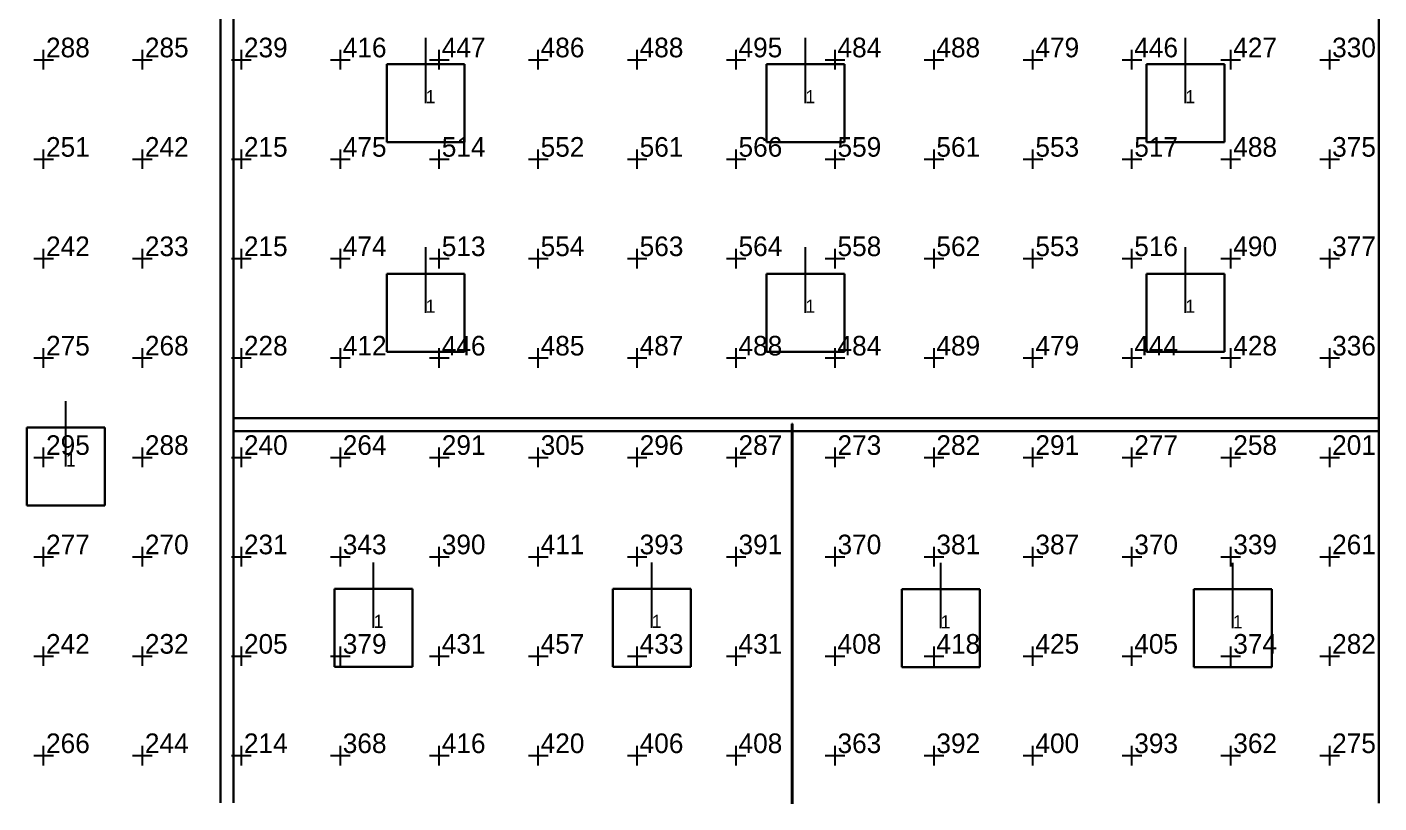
# Model space of a CAD drawing. Extents: x 0 to 48.1, y 0 to 23.7.
# Drawn here: x 24.46 to 34.8, y 6.86 to 12.79 of the extents above; entities that cross this region are included whole.
import ezdxf

# ---------------------------------------------------------------- set-up
doc = ezdxf.new("R2010")
doc.units = 0
doc.header["$MEASUREMENT"] = 0
for name, color, linetype in [('DLXFURN', 5, 'Continuous'), ('DLXLUM', 1, 'Continuous'), ('DLXLUMEX', 1, 'Continuous'), ('DLXSCENE', 7, 'Continuous'), ('DLXVAL', 3, 'Continuous')]:
    doc.layers.add(name, color=color, linetype=linetype)

# ---------------------------------------------------------------- blocks, each defined once
blk = doc.blocks.new('*U197')
at = {"color": 1}
blk.add_line((0, 0), (0, 0.5), dxfattribs=at)
for p, q in [((0.298, 0.298), (-0.298, 0.298)), ((-0.298, 0.298), (-0.298, -0.298)), ((-0.298, 0.298), (-0.298, -0.298)), ((-0.298, -0.298), (-0.298, 0.298)), ((-0.298, 0.298), (-0.298, 0.298)), ((0.298, 0.298), (-0.298, 0.298)), ((-0.298, 0.298), (-0.298, 0.298)), ((-0.298, 0.298), (0.298, 0.298)), ((-0.298, -0.298), (-0.298, 0.298)), ((-0.298, 0.298), (0.298, 0.298)), ((0.298, -0.298), (0.298, 0.298)), ((0.298, 0.298), (0.298, 0.298)), ((0.298, -0.298), (0.298, 0.298)), ((0.298, 0.298), (0.298, 0.298)), ((0.298, 0.298), (0.298, -0.298)), ((0.298, 0.298), (0.298, -0.298)), ((-0.298, -0.298), (0.298, -0.298)), ((-0.298, -0.298), (0.298, -0.298)), ((0.298, -0.298), (-0.298, -0.298)), ((-0.298, -0.298), (-0.298, -0.298)), ((-0.298, -0.298), (-0.298, -0.298)), ((0.298, -0.298), (-0.298, -0.298)), ((0.298, -0.298), (0.298, -0.298)), ((0.298, -0.298), (0.298, -0.298))]:
    blk.add_line(p, q)
at = {"layer": 'DLXLUMEX', "color": 7}
blk.add_text('1', height=0.1, dxfattribs=at).set_placement((0, 0))
blk = doc.blocks.new('*U198')
at = {"color": 1}
blk.add_line((0, 0), (0, 0.5), dxfattribs=at)
for p, q in [((0.298, 0.298), (-0.298, 0.298)), ((-0.298, 0.298), (-0.298, -0.298)), ((-0.298, 0.298), (-0.298, -0.298)), ((-0.298, -0.298), (-0.298, 0.298)), ((-0.298, 0.298), (-0.298, 0.298)), ((0.298, 0.298), (-0.298, 0.298)), ((-0.298, 0.298), (-0.298, 0.298)), ((-0.298, 0.298), (0.298, 0.298)), ((-0.298, -0.298), (-0.298, 0.298)), ((-0.298, 0.298), (0.298, 0.298)), ((0.298, -0.298), (0.298, 0.298)), ((0.298, 0.298), (0.298, 0.298)), ((0.298, -0.298), (0.298, 0.298)), ((0.298, 0.298), (0.298, 0.298)), ((0.298, 0.298), (0.298, -0.298)), ((0.298, 0.298), (0.298, -0.298)), ((-0.298, -0.298), (0.298, -0.298)), ((-0.298, -0.298), (0.298, -0.298)), ((0.298, -0.298), (-0.298, -0.298)), ((-0.298, -0.298), (-0.298, -0.298)), ((-0.298, -0.298), (-0.298, -0.298)), ((0.298, -0.298), (-0.298, -0.298)), ((0.298, -0.298), (0.298, -0.298)), ((0.298, -0.298), (0.298, -0.298))]:
    blk.add_line(p, q)
at = {"layer": 'DLXLUMEX', "color": 7}
blk.add_text('1', height=0.1, dxfattribs=at).set_placement((0, 0))
blk = doc.blocks.new('*U199')
at = {"color": 1}
blk.add_line((0, 0), (0, 0.5), dxfattribs=at)
for p, q in [((0.298, 0.298), (-0.298, 0.298)), ((-0.298, 0.298), (-0.298, -0.298)), ((-0.298, 0.298), (-0.298, -0.298)), ((-0.298, -0.298), (-0.298, 0.298)), ((-0.298, 0.298), (-0.298, 0.298)), ((0.298, 0.298), (-0.298, 0.298)), ((-0.298, 0.298), (-0.298, 0.298)), ((-0.298, 0.298), (0.298, 0.298)), ((-0.298, -0.298), (-0.298, 0.298)), ((-0.298, 0.298), (0.298, 0.298)), ((0.298, -0.298), (0.298, 0.298)), ((0.298, 0.298), (0.298, 0.298)), ((0.298, -0.298), (0.298, 0.298)), ((0.298, 0.298), (0.298, 0.298)), ((0.298, 0.298), (0.298, -0.298)), ((0.298, 0.298), (0.298, -0.298)), ((-0.298, -0.298), (0.298, -0.298)), ((-0.298, -0.298), (0.298, -0.298)), ((0.298, -0.298), (-0.298, -0.298)), ((-0.298, -0.298), (-0.298, -0.298)), ((-0.298, -0.298), (-0.298, -0.298)), ((0.298, -0.298), (-0.298, -0.298)), ((0.298, -0.298), (0.298, -0.298)), ((0.298, -0.298), (0.298, -0.298))]:
    blk.add_line(p, q)
at = {"layer": 'DLXLUMEX', "color": 7}
blk.add_text('1', height=0.1, dxfattribs=at).set_placement((0, 0))
blk = doc.blocks.new('*U200')
at = {"color": 1}
blk.add_line((0, 0), (0, 0.5), dxfattribs=at)
for p, q in [((0.298, 0.298), (-0.298, 0.298)), ((-0.298, 0.298), (-0.298, -0.298)), ((-0.298, 0.298), (-0.298, -0.298)), ((-0.298, -0.298), (-0.298, 0.298)), ((-0.298, 0.298), (-0.298, 0.298)), ((0.298, 0.298), (-0.298, 0.298)), ((-0.298, 0.298), (-0.298, 0.298)), ((-0.298, 0.298), (0.298, 0.298)), ((-0.298, -0.298), (-0.298, 0.298)), ((-0.298, 0.298), (0.298, 0.298)), ((0.298, -0.298), (0.298, 0.298)), ((0.298, 0.298), (0.298, 0.298)), ((0.298, -0.298), (0.298, 0.298)), ((0.298, 0.298), (0.298, 0.298)), ((0.298, 0.298), (0.298, -0.298)), ((0.298, 0.298), (0.298, -0.298)), ((-0.298, -0.298), (0.298, -0.298)), ((-0.298, -0.298), (0.298, -0.298)), ((0.298, -0.298), (-0.298, -0.298)), ((-0.298, -0.298), (-0.298, -0.298)), ((-0.298, -0.298), (-0.298, -0.298)), ((0.298, -0.298), (-0.298, -0.298)), ((0.298, -0.298), (0.298, -0.298)), ((0.298, -0.298), (0.298, -0.298))]:
    blk.add_line(p, q)
at = {"layer": 'DLXLUMEX', "color": 7}
blk.add_text('1', height=0.1, dxfattribs=at).set_placement((0, 0))
blk = doc.blocks.new('*U201')
at = {"color": 1}
blk.add_line((0, 0), (0, 0.5), dxfattribs=at)
for p, q in [((0.298, 0.298), (-0.298, 0.298)), ((-0.298, 0.298), (-0.298, -0.298)), ((-0.298, 0.298), (-0.298, -0.298)), ((-0.298, -0.298), (-0.298, 0.298)), ((-0.298, 0.298), (-0.298, 0.298)), ((0.298, 0.298), (-0.298, 0.298)), ((-0.298, 0.298), (-0.298, 0.298)), ((-0.298, 0.298), (0.298, 0.298)), ((-0.298, -0.298), (-0.298, 0.298)), ((-0.298, 0.298), (0.298, 0.298)), ((0.298, -0.298), (0.298, 0.298)), ((0.298, 0.298), (0.298, 0.298)), ((0.298, -0.298), (0.298, 0.298)), ((0.298, 0.298), (0.298, 0.298)), ((0.298, 0.298), (0.298, -0.298)), ((0.298, 0.298), (0.298, -0.298)), ((-0.298, -0.298), (0.298, -0.298)), ((-0.298, -0.298), (0.298, -0.298)), ((0.298, -0.298), (-0.298, -0.298)), ((-0.298, -0.298), (-0.298, -0.298)), ((-0.298, -0.298), (-0.298, -0.298)), ((0.298, -0.298), (-0.298, -0.298)), ((0.298, -0.298), (0.298, -0.298)), ((0.298, -0.298), (0.298, -0.298))]:
    blk.add_line(p, q)
at = {"layer": 'DLXLUMEX', "color": 7}
blk.add_text('1', height=0.1, dxfattribs=at).set_placement((0, 0))
blk = doc.blocks.new('*U202')
at = {"color": 1}
blk.add_line((0, 0), (0, 0.5), dxfattribs=at)
for p, q in [((0.298, 0.298), (-0.298, 0.298)), ((-0.298, 0.298), (-0.298, -0.298)), ((-0.298, 0.298), (-0.298, -0.298)), ((-0.298, -0.298), (-0.298, 0.298)), ((-0.298, 0.298), (-0.298, 0.298)), ((0.298, 0.298), (-0.298, 0.298)), ((-0.298, 0.298), (-0.298, 0.298)), ((-0.298, 0.298), (0.298, 0.298)), ((-0.298, -0.298), (-0.298, 0.298)), ((-0.298, 0.298), (0.298, 0.298)), ((0.298, -0.298), (0.298, 0.298)), ((0.298, 0.298), (0.298, 0.298)), ((0.298, -0.298), (0.298, 0.298)), ((0.298, 0.298), (0.298, 0.298)), ((0.298, 0.298), (0.298, -0.298)), ((0.298, 0.298), (0.298, -0.298)), ((-0.298, -0.298), (0.298, -0.298)), ((-0.298, -0.298), (0.298, -0.298)), ((0.298, -0.298), (-0.298, -0.298)), ((-0.298, -0.298), (-0.298, -0.298)), ((-0.298, -0.298), (-0.298, -0.298)), ((0.298, -0.298), (-0.298, -0.298)), ((0.298, -0.298), (0.298, -0.298)), ((0.298, -0.298), (0.298, -0.298))]:
    blk.add_line(p, q)
at = {"layer": 'DLXLUMEX', "color": 7}
blk.add_text('1', height=0.1, dxfattribs=at).set_placement((0, 0))
blk = doc.blocks.new('*U203')
at = {"color": 1}
blk.add_line((0, 0), (0, 0.5), dxfattribs=at)
for p, q in [((0.298, 0.298), (-0.298, 0.298)), ((-0.298, 0.298), (-0.298, -0.298)), ((-0.298, 0.298), (-0.298, -0.298)), ((-0.298, -0.298), (-0.298, 0.298)), ((-0.298, 0.298), (-0.298, 0.298)), ((0.298, 0.298), (-0.298, 0.298)), ((-0.298, 0.298), (-0.298, 0.298)), ((-0.298, 0.298), (0.298, 0.298)), ((-0.298, -0.298), (-0.298, 0.298)), ((-0.298, 0.298), (0.298, 0.298)), ((0.298, -0.298), (0.298, 0.298)), ((0.298, 0.298), (0.298, 0.298)), ((0.298, -0.298), (0.298, 0.298)), ((0.298, 0.298), (0.298, 0.298)), ((0.298, 0.298), (0.298, -0.298)), ((0.298, 0.298), (0.298, -0.298)), ((-0.298, -0.298), (0.298, -0.298)), ((-0.298, -0.298), (0.298, -0.298)), ((0.298, -0.298), (-0.298, -0.298)), ((-0.298, -0.298), (-0.298, -0.298)), ((-0.298, -0.298), (-0.298, -0.298)), ((0.298, -0.298), (-0.298, -0.298)), ((0.298, -0.298), (0.298, -0.298)), ((0.298, -0.298), (0.298, -0.298))]:
    blk.add_line(p, q)
at = {"layer": 'DLXLUMEX', "color": 7}
blk.add_text('1', height=0.1, dxfattribs=at).set_placement((0, 0))
blk = doc.blocks.new('*U205')
at = {"color": 1}
blk.add_line((0, 0), (0, 0.5), dxfattribs=at)
for p, q in [((0.298, 0.298), (-0.298, 0.298)), ((-0.298, 0.298), (-0.298, -0.298)), ((-0.298, 0.298), (-0.298, -0.298)), ((-0.298, -0.298), (-0.298, 0.298)), ((-0.298, 0.298), (-0.298, 0.298)), ((0.298, 0.298), (-0.298, 0.298)), ((-0.298, 0.298), (-0.298, 0.298)), ((-0.298, 0.298), (0.298, 0.298)), ((-0.298, -0.298), (-0.298, 0.298)), ((-0.298, 0.298), (0.298, 0.298)), ((0.298, -0.298), (0.298, 0.298)), ((0.298, 0.298), (0.298, 0.298)), ((0.298, -0.298), (0.298, 0.298)), ((0.298, 0.298), (0.298, 0.298)), ((0.298, 0.298), (0.298, -0.298)), ((0.298, 0.298), (0.298, -0.298)), ((-0.298, -0.298), (0.298, -0.298)), ((-0.298, -0.298), (0.298, -0.298)), ((0.298, -0.298), (-0.298, -0.298)), ((-0.298, -0.298), (-0.298, -0.298)), ((-0.298, -0.298), (-0.298, -0.298)), ((0.298, -0.298), (-0.298, -0.298)), ((0.298, -0.298), (0.298, -0.298)), ((0.298, -0.298), (0.298, -0.298))]:
    blk.add_line(p, q)
at = {"layer": 'DLXLUMEX', "color": 7}
blk.add_text('1', height=0.1, dxfattribs=at).set_placement((0, 0))
blk = doc.blocks.new('*U206')
at = {"color": 1}
blk.add_line((0, 0), (0, 0.5), dxfattribs=at)
for p, q in [((0.298, 0.298), (-0.298, 0.298)), ((-0.298, 0.298), (-0.298, -0.298)), ((-0.298, 0.298), (-0.298, -0.298)), ((-0.298, -0.298), (-0.298, 0.298)), ((-0.298, 0.298), (-0.298, 0.298)), ((0.298, 0.298), (-0.298, 0.298)), ((-0.298, 0.298), (-0.298, 0.298)), ((-0.298, 0.298), (0.298, 0.298)), ((-0.298, -0.298), (-0.298, 0.298)), ((-0.298, 0.298), (0.298, 0.298)), ((0.298, -0.298), (0.298, 0.298)), ((0.298, 0.298), (0.298, 0.298)), ((0.298, -0.298), (0.298, 0.298)), ((0.298, 0.298), (0.298, 0.298)), ((0.298, 0.298), (0.298, -0.298)), ((0.298, 0.298), (0.298, -0.298)), ((-0.298, -0.298), (0.298, -0.298)), ((-0.298, -0.298), (0.298, -0.298)), ((0.298, -0.298), (-0.298, -0.298)), ((-0.298, -0.298), (-0.298, -0.298)), ((-0.298, -0.298), (-0.298, -0.298)), ((0.298, -0.298), (-0.298, -0.298)), ((0.298, -0.298), (0.298, -0.298)), ((0.298, -0.298), (0.298, -0.298))]:
    blk.add_line(p, q)
at = {"layer": 'DLXLUMEX', "color": 7}
blk.add_text('1', height=0.1, dxfattribs=at).set_placement((0, 0))
blk = doc.blocks.new('*U207')
at = {"color": 1}
blk.add_line((0, 0), (0, 0.5), dxfattribs=at)
for p, q in [((0.298, 0.298), (-0.298, 0.298)), ((-0.298, 0.298), (-0.298, -0.298)), ((-0.298, 0.298), (-0.298, -0.298)), ((-0.298, -0.298), (-0.298, 0.298)), ((-0.298, 0.298), (-0.298, 0.298)), ((0.298, 0.298), (-0.298, 0.298)), ((-0.298, 0.298), (-0.298, 0.298)), ((-0.298, 0.298), (0.298, 0.298)), ((-0.298, -0.298), (-0.298, 0.298)), ((-0.298, 0.298), (0.298, 0.298)), ((0.298, -0.298), (0.298, 0.298)), ((0.298, 0.298), (0.298, 0.298)), ((0.298, -0.298), (0.298, 0.298)), ((0.298, 0.298), (0.298, 0.298)), ((0.298, 0.298), (0.298, -0.298)), ((0.298, 0.298), (0.298, -0.298)), ((-0.298, -0.298), (0.298, -0.298)), ((-0.298, -0.298), (0.298, -0.298)), ((0.298, -0.298), (-0.298, -0.298)), ((-0.298, -0.298), (-0.298, -0.298)), ((-0.298, -0.298), (-0.298, -0.298)), ((0.298, -0.298), (-0.298, -0.298)), ((0.298, -0.298), (0.298, -0.298)), ((0.298, -0.298), (0.298, -0.298))]:
    blk.add_line(p, q)
at = {"layer": 'DLXLUMEX', "color": 7}
blk.add_text('1', height=0.1, dxfattribs=at).set_placement((0, 0))
blk = doc.blocks.new('*U58')
at = {"color": 1}
blk.add_line((0, 0), (0, 0.5), dxfattribs=at)
for p, q in [((0.298, 0.298), (-0.298, 0.298)), ((-0.298, 0.298), (-0.298, -0.298)), ((-0.298, 0.298), (-0.298, -0.298)), ((-0.298, -0.298), (-0.298, 0.298)), ((-0.298, 0.298), (-0.298, 0.298)), ((0.298, 0.298), (-0.298, 0.298)), ((-0.298, 0.298), (-0.298, 0.298)), ((-0.298, 0.298), (0.298, 0.298)), ((-0.298, -0.298), (-0.298, 0.298)), ((-0.298, 0.298), (0.298, 0.298)), ((0.298, -0.298), (0.298, 0.298)), ((0.298, 0.298), (0.298, 0.298)), ((0.298, -0.298), (0.298, 0.298)), ((0.298, 0.298), (0.298, 0.298)), ((0.298, 0.298), (0.298, -0.298)), ((0.298, 0.298), (0.298, -0.298)), ((-0.298, -0.298), (0.298, -0.298)), ((-0.298, -0.298), (0.298, -0.298)), ((0.298, -0.298), (-0.298, -0.298)), ((-0.298, -0.298), (-0.298, -0.298)), ((-0.298, -0.298), (-0.298, -0.298)), ((0.298, -0.298), (-0.298, -0.298)), ((0.298, -0.298), (0.298, -0.298)), ((0.298, -0.298), (0.298, -0.298))]:
    blk.add_line(p, q)
at = {"layer": 'DLXLUMEX', "color": 7}
blk.add_text('1', height=0.1, dxfattribs=at).set_placement((0, 0))
blk = doc.blocks.new('*U71')
for p, q in [((0.2, -0.435), (0.1, -0.435)), ((0.1, -0.435), (0.1, -0.435)), ((0.1, -0.435), (0.2, -0.435)), ((0.1, -10.377), (0.1, -0.435)), ((0.1, -0.435), (0.1, -0.435)), ((0.1, -0.435), (0.1, -10.377)), ((0.2, -0.435), (0.2, -0.435)), ((0.2, -10.377), (0.2, -0.435)), ((0.2, -0.435), (0.2, -0.435)), ((0.2, -0.435), (0.2, -10.377)), ((0.1, -10.377), (0.1, -10.377)), ((0.2, -10.377), (0.2, -10.377))]:
    blk.add_line(p, q)
blk = doc.blocks.new('*U126')
for p, q in [((0.003, 1.5), (-0.003, 1.5)), ((-0.003, 1.5), (-0.003, 1.5)), ((-0.003, 1.5), (0.003, 1.5)), ((-0.003, -1.404), (-0.003, 1.5)), ((-0.003, 1.5), (-0.003, 1.5)), ((-0.003, 1.5), (-0.003, -1.404)), ((0.003, 1.5), (0.003, 1.5)), ((0.003, -1.404), (0.003, 1.5)), ((0.003, 1.5), (0.003, 1.5)), ((0.003, 1.5), (0.003, -1.404)), ((-0.003, -1.404), (-0.003, -1.404)), ((0.003, -1.404), (0.003, -1.404))]:
    blk.add_line(p, q)
blk = doc.blocks.new('*U128')
for p, q in [((-3.66, 0), (-3.66, -0.1)), ((-3.66, -0.1), (-3.66, 0)), ((-3.66, 0), (-3.66, 0)), ((-3.66, 0), (-3.66, 0)), ((-3.66, 0), (5.097, 0)), ((5.097, 0), (-3.66, 0)), ((5.097, -0.1), (5.097, 0)), ((5.097, 0), (5.097, 0)), ((5.097, 0), (5.097, -0.1)), ((5.097, 0), (5.097, 0)), ((-3.66, -0.1), (-3.66, -0.1)), ((-3.66, -0.1), (5.097, -0.1)), ((5.097, -0.1), (-3.66, -0.1)), ((-3.66, -0.1), (-3.66, -0.1)), ((5.097, -0.1), (5.097, -0.1)), ((5.097, -0.1), (5.097, -0.1))]:
    blk.add_line(p, q)
blk = doc.blocks.new('*U136')
for p, q in [((34.798, 6.855), (34.796, 12.922)), ((34.796, 12.922), (34.798, 6.855))]:
    blk.add_line(p, q)
blk = doc.blocks.new('*U137')
blk.add_line((34.796, 12.922), (34.798, 6.855))
blk = doc.blocks.new('*U138')
blk.add_line((34.798, 6.855), (34.796, 12.922))
blk = doc.blocks.new('*U149')
for p, q in [((34.796, 12.658), (34.797, 10.158)), ((34.797, 10.158), (34.796, 12.658)), ((34.796, 12.658), (34.796, 12.658)), ((34.797, 10.158), (34.797, 10.158)), ((34.797, 9.504), (34.798, 7.004)), ((34.798, 7.004), (34.797, 9.504)), ((34.797, 9.504), (34.797, 9.504)), ((34.798, 7.004), (34.798, 7.004))]:
    blk.add_line(p, q)
blk = doc.blocks.new('*U152')
for p, q in [((24.587, 12.465, 0.7), (24.587, 12.615, 0.7)), ((25.343, 12.465, 0.7), (25.343, 12.615, 0.7)), ((26.1, 12.465, 0.7), (26.1, 12.615, 0.7)), ((26.857, 12.465, 0.7), (26.857, 12.615, 0.7)), ((27.613, 12.465, 0.7), (27.613, 12.615, 0.7)), ((28.37, 12.465, 0.7), (28.37, 12.615, 0.7)), ((29.126, 12.465, 0.7), (29.126, 12.615, 0.7)), ((29.883, 12.465, 0.7), (29.883, 12.615, 0.7)), ((30.639, 12.465, 0.7), (30.639, 12.615, 0.7)), ((31.396, 12.465, 0.7), (31.396, 12.615, 0.7)), ((32.152, 12.465, 0.7), (32.152, 12.615, 0.7)), ((32.909, 12.465, 0.7), (32.909, 12.615, 0.7)), ((33.665, 12.465, 0.7), (33.665, 12.615, 0.7)), ((34.422, 12.465, 0.7), (34.422, 12.615, 0.7)), ((24.512, 12.54, 0.7), (24.662, 12.54, 0.7)), ((25.268, 12.54, 0.7), (25.418, 12.54, 0.7)), ((26.025, 12.54, 0.7), (26.175, 12.54, 0.7)), ((26.782, 12.54, 0.7), (26.932, 12.54, 0.7)), ((27.538, 12.54, 0.7), (27.688, 12.54, 0.7)), ((28.295, 12.54, 0.7), (28.445, 12.54, 0.7)), ((29.051, 12.54, 0.7), (29.201, 12.54, 0.7)), ((29.808, 12.54, 0.7), (29.958, 12.54, 0.7)), ((30.564, 12.54, 0.7), (30.714, 12.54, 0.7)), ((31.321, 12.54, 0.7), (31.471, 12.54, 0.7)), ((32.077, 12.54, 0.7), (32.227, 12.54, 0.7)), ((32.834, 12.54, 0.7), (32.984, 12.54, 0.7)), ((33.59, 12.54, 0.7), (33.74, 12.54, 0.7)), ((34.347, 12.54, 0.7), (34.497, 12.54, 0.7)), ((24.587, 11.705, 0.7), (24.587, 11.855, 0.7)), ((25.343, 11.705, 0.7), (25.343, 11.855, 0.7)), ((26.1, 11.705, 0.7), (26.1, 11.855, 0.7)), ((26.857, 11.705, 0.7), (26.857, 11.855, 0.7)), ((27.613, 11.705, 0.7), (27.613, 11.855, 0.7)), ((28.37, 11.705, 0.7), (28.37, 11.855, 0.7)), ((29.126, 11.705, 0.7), (29.126, 11.855, 0.7)), ((29.883, 11.705, 0.7), (29.883, 11.855, 0.7)), ((30.639, 11.705, 0.7), (30.639, 11.855, 0.7)), ((31.396, 11.705, 0.7), (31.396, 11.855, 0.7)), ((32.152, 11.705, 0.7), (32.152, 11.855, 0.7)), ((32.909, 11.705, 0.7), (32.909, 11.855, 0.7)), ((33.665, 11.705, 0.7), (33.665, 11.855, 0.7)), ((34.422, 11.705, 0.7), (34.422, 11.855, 0.7)), ((24.512, 11.78, 0.7), (24.662, 11.78, 0.7)), ((25.268, 11.78, 0.7), (25.418, 11.78, 0.7)), ((26.025, 11.78, 0.7), (26.175, 11.78, 0.7)), ((26.782, 11.78, 0.7), (26.932, 11.78, 0.7)), ((27.538, 11.78, 0.7), (27.688, 11.78, 0.7)), ((28.295, 11.78, 0.7), (28.445, 11.78, 0.7)), ((29.051, 11.78, 0.7), (29.201, 11.78, 0.7)), ((29.808, 11.78, 0.7), (29.958, 11.78, 0.7)), ((30.564, 11.78, 0.7), (30.714, 11.78, 0.7)), ((31.321, 11.78, 0.7), (31.471, 11.78, 0.7)), ((32.077, 11.78, 0.7), (32.227, 11.78, 0.7)), ((32.834, 11.78, 0.7), (32.984, 11.78, 0.7)), ((33.59, 11.78, 0.7), (33.74, 11.78, 0.7)), ((34.347, 11.78, 0.7), (34.497, 11.78, 0.7)), ((24.587, 10.945, 0.7), (24.587, 11.095, 0.7)), ((25.343, 10.945, 0.7), (25.343, 11.095, 0.7)), ((26.1, 10.945, 0.7), (26.1, 11.095, 0.7)), ((26.857, 10.945, 0.7), (26.857, 11.095, 0.7)), ((27.613, 10.945, 0.7), (27.613, 11.095, 0.7)), ((28.37, 10.945, 0.7), (28.37, 11.095, 0.7)), ((29.126, 10.945, 0.7), (29.126, 11.095, 0.7)), ((29.883, 10.945, 0.7), (29.883, 11.095, 0.7)), ((30.639, 10.945, 0.7), (30.639, 11.095, 0.7)), ((31.396, 10.945, 0.7), (31.396, 11.095, 0.7)), ((32.152, 10.945, 0.7), (32.152, 11.095, 0.7)), ((32.909, 10.945, 0.7), (32.909, 11.095, 0.7)), ((33.665, 10.945, 0.7), (33.665, 11.095, 0.7)), ((34.422, 10.945, 0.7), (34.422, 11.095, 0.7)), ((24.512, 11.02, 0.7), (24.662, 11.02, 0.7)), ((25.268, 11.02, 0.7), (25.418, 11.02, 0.7)), ((26.025, 11.02, 0.7), (26.175, 11.02, 0.7)), ((26.782, 11.02, 0.7), (26.932, 11.02, 0.7)), ((27.538, 11.02, 0.7), (27.688, 11.02, 0.7)), ((28.295, 11.02, 0.7), (28.445, 11.02, 0.7)), ((29.051, 11.02, 0.7), (29.201, 11.02, 0.7)), ((29.808, 11.02, 0.7), (29.958, 11.02, 0.7)), ((30.564, 11.02, 0.7), (30.714, 11.02, 0.7)), ((31.321, 11.02, 0.7), (31.471, 11.02, 0.7)), ((32.077, 11.02, 0.7), (32.227, 11.02, 0.7)), ((32.834, 11.02, 0.7), (32.984, 11.02, 0.7)), ((33.59, 11.02, 0.7), (33.74, 11.02, 0.7)), ((34.347, 11.02, 0.7), (34.497, 11.02, 0.7)), ((24.512, 10.26, 0.7), (24.662, 10.26, 0.7)), ((24.587, 10.185, 0.7), (24.587, 10.335, 0.7)), ((25.268, 10.26, 0.7), (25.418, 10.26, 0.7)), ((25.343, 10.185, 0.7), (25.343, 10.335, 0.7)), ((26.025, 10.26, 0.7), (26.175, 10.26, 0.7)), ((26.1, 10.185, 0.7), (26.1, 10.335, 0.7)), ((26.782, 10.26, 0.7), (26.932, 10.26, 0.7)), ((26.857, 10.185, 0.7), (26.857, 10.335, 0.7)), ((27.538, 10.26, 0.7), (27.688, 10.26, 0.7)), ((27.613, 10.185, 0.7), (27.613, 10.335, 0.7)), ((28.295, 10.26, 0.7), (28.445, 10.26, 0.7)), ((28.37, 10.185, 0.7), (28.37, 10.335, 0.7)), ((29.051, 10.26, 0.7), (29.201, 10.26, 0.7)), ((29.126, 10.185, 0.7), (29.126, 10.335, 0.7)), ((29.808, 10.26, 0.7), (29.958, 10.26, 0.7)), ((29.883, 10.185, 0.7), (29.883, 10.335, 0.7)), ((30.564, 10.26, 0.7), (30.714, 10.26, 0.7)), ((30.639, 10.185, 0.7), (30.639, 10.335, 0.7)), ((31.321, 10.26, 0.7), (31.471, 10.26, 0.7)), ((31.396, 10.185, 0.7), (31.396, 10.335, 0.7)), ((32.077, 10.26, 0.7), (32.227, 10.26, 0.7)), ((32.152, 10.185, 0.7), (32.152, 10.335, 0.7)), ((32.834, 10.26, 0.7), (32.984, 10.26, 0.7)), ((32.909, 10.185, 0.7), (32.909, 10.335, 0.7)), ((33.59, 10.26, 0.7), (33.74, 10.26, 0.7)), ((33.665, 10.185, 0.7), (33.665, 10.335, 0.7)), ((34.347, 10.26, 0.7), (34.497, 10.26, 0.7)), ((34.422, 10.185, 0.7), (34.422, 10.335, 0.7)), ((24.587, 9.425, 0.7), (24.587, 9.575, 0.7)), ((25.343, 9.425, 0.7), (25.343, 9.575, 0.7)), ((26.1, 9.425, 0.7), (26.1, 9.575, 0.7)), ((26.857, 9.425, 0.7), (26.857, 9.575, 0.7)), ((27.613, 9.425, 0.7), (27.613, 9.575, 0.7)), ((28.37, 9.425, 0.7), (28.37, 9.575, 0.7)), ((29.126, 9.425, 0.7), (29.126, 9.575, 0.7)), ((29.883, 9.425, 0.7), (29.883, 9.575, 0.7)), ((30.639, 9.425, 0.7), (30.639, 9.575, 0.7)), ((31.396, 9.425, 0.7), (31.396, 9.575, 0.7)), ((32.152, 9.425, 0.7), (32.152, 9.575, 0.7)), ((32.909, 9.425, 0.7), (32.909, 9.575, 0.7)), ((33.665, 9.425, 0.7), (33.665, 9.575, 0.7)), ((34.422, 9.425, 0.7), (34.422, 9.575, 0.7)), ((24.512, 9.5, 0.7), (24.662, 9.5, 0.7)), ((25.268, 9.5, 0.7), (25.418, 9.5, 0.7)), ((26.025, 9.5, 0.7), (26.175, 9.5, 0.7)), ((26.782, 9.5, 0.7), (26.932, 9.5, 0.7)), ((27.538, 9.5, 0.7), (27.688, 9.5, 0.7)), ((28.295, 9.5, 0.7), (28.445, 9.5, 0.7)), ((29.051, 9.5, 0.7), (29.201, 9.5, 0.7)), ((29.808, 9.5, 0.7), (29.958, 9.5, 0.7)), ((30.564, 9.5, 0.7), (30.714, 9.5, 0.7)), ((31.321, 9.5, 0.7), (31.471, 9.5, 0.7)), ((32.077, 9.5, 0.7), (32.227, 9.5, 0.7)), ((32.834, 9.5, 0.7), (32.984, 9.5, 0.7)), ((33.59, 9.5, 0.7), (33.74, 9.5, 0.7)), ((34.347, 9.5, 0.7), (34.497, 9.5, 0.7)), ((24.587, 8.665, 0.7), (24.587, 8.815, 0.7)), ((25.343, 8.665, 0.7), (25.343, 8.815, 0.7)), ((26.1, 8.665, 0.7), (26.1, 8.815, 0.7)), ((26.857, 8.665, 0.7), (26.857, 8.815, 0.7)), ((27.613, 8.665, 0.7), (27.613, 8.815, 0.7)), ((28.37, 8.665, 0.7), (28.37, 8.815, 0.7)), ((29.126, 8.665, 0.7), (29.126, 8.815, 0.7)), ((29.883, 8.665, 0.7), (29.883, 8.815, 0.7)), ((30.639, 8.665, 0.7), (30.639, 8.815, 0.7)), ((31.396, 8.665, 0.7), (31.396, 8.815, 0.7)), ((32.152, 8.665, 0.7), (32.152, 8.815, 0.7)), ((32.909, 8.665, 0.7), (32.909, 8.815, 0.7)), ((33.665, 8.665, 0.7), (33.665, 8.815, 0.7)), ((34.422, 8.665, 0.7), (34.422, 8.815, 0.7)), ((24.512, 8.74, 0.7), (24.662, 8.74, 0.7)), ((25.268, 8.74, 0.7), (25.418, 8.74, 0.7)), ((26.025, 8.74, 0.7), (26.175, 8.74, 0.7)), ((26.782, 8.74, 0.7), (26.932, 8.74, 0.7)), ((27.538, 8.74, 0.7), (27.688, 8.74, 0.7)), ((28.295, 8.74, 0.7), (28.445, 8.74, 0.7)), ((29.051, 8.74, 0.7), (29.201, 8.74, 0.7)), ((29.808, 8.74, 0.7), (29.958, 8.74, 0.7)), ((30.564, 8.74, 0.7), (30.714, 8.74, 0.7)), ((31.321, 8.74, 0.7), (31.471, 8.74, 0.7)), ((32.077, 8.74, 0.7), (32.227, 8.74, 0.7)), ((32.834, 8.74, 0.7), (32.984, 8.74, 0.7)), ((33.59, 8.74, 0.7), (33.74, 8.74, 0.7)), ((34.347, 8.74, 0.7), (34.497, 8.74, 0.7)), ((24.512, 7.98, 0.7), (24.662, 7.98, 0.7)), ((24.587, 7.905, 0.7), (24.587, 8.055, 0.7)), ((25.268, 7.98, 0.7), (25.418, 7.98, 0.7)), ((25.343, 7.905, 0.7), (25.343, 8.055, 0.7)), ((26.025, 7.98, 0.7), (26.175, 7.98, 0.7)), ((26.1, 7.905, 0.7), (26.1, 8.055, 0.7)), ((26.782, 7.98, 0.7), (26.932, 7.98, 0.7)), ((26.857, 7.905, 0.7), (26.857, 8.055, 0.7)), ((27.538, 7.98, 0.7), (27.688, 7.98, 0.7)), ((27.613, 7.905, 0.7), (27.613, 8.055, 0.7)), ((28.295, 7.98, 0.7), (28.445, 7.98, 0.7)), ((28.37, 7.905, 0.7), (28.37, 8.055, 0.7)), ((29.051, 7.98, 0.7), (29.201, 7.98, 0.7)), ((29.126, 7.905, 0.7), (29.126, 8.055, 0.7)), ((29.808, 7.98, 0.7), (29.958, 7.98, 0.7)), ((29.883, 7.905, 0.7), (29.883, 8.055, 0.7)), ((30.564, 7.98, 0.7), (30.714, 7.98, 0.7)), ((30.639, 7.905, 0.7), (30.639, 8.055, 0.7)), ((31.321, 7.98, 0.7), (31.471, 7.98, 0.7)), ((31.396, 7.905, 0.7), (31.396, 8.055, 0.7)), ((32.077, 7.98, 0.7), (32.227, 7.98, 0.7)), ((32.152, 7.905, 0.7), (32.152, 8.055, 0.7)), ((32.834, 7.98, 0.7), (32.984, 7.98, 0.7)), ((32.909, 7.905, 0.7), (32.909, 8.055, 0.7)), ((33.59, 7.98, 0.7), (33.74, 7.98, 0.7)), ((33.665, 7.905, 0.7), (33.665, 8.055, 0.7)), ((34.347, 7.98, 0.7), (34.497, 7.98, 0.7)), ((34.422, 7.905, 0.7), (34.422, 8.055, 0.7)), ((24.587, 7.145, 0.7), (24.587, 7.295, 0.7)), ((25.343, 7.145, 0.7), (25.343, 7.295, 0.7)), ((26.1, 7.145, 0.7), (26.1, 7.295, 0.7)), ((26.857, 7.145, 0.7), (26.857, 7.295, 0.7)), ((27.613, 7.145, 0.7), (27.613, 7.295, 0.7)), ((28.37, 7.145, 0.7), (28.37, 7.295, 0.7)), ((29.126, 7.145, 0.7), (29.126, 7.295, 0.7)), ((29.883, 7.145, 0.7), (29.883, 7.295, 0.7)), ((30.639, 7.145, 0.7), (30.639, 7.295, 0.7)), ((31.396, 7.145, 0.7), (31.396, 7.295, 0.7)), ((32.152, 7.145, 0.7), (32.152, 7.295, 0.7)), ((32.909, 7.145, 0.7), (32.909, 7.295, 0.7)), ((33.665, 7.145, 0.7), (33.665, 7.295, 0.7)), ((34.422, 7.145, 0.7), (34.422, 7.295, 0.7)), ((24.512, 7.22, 0.7), (24.662, 7.22, 0.7)), ((25.268, 7.22, 0.7), (25.418, 7.22, 0.7)), ((26.025, 7.22, 0.7), (26.175, 7.22, 0.7)), ((26.782, 7.22, 0.7), (26.932, 7.22, 0.7)), ((27.538, 7.22, 0.7), (27.688, 7.22, 0.7)), ((28.295, 7.22, 0.7), (28.445, 7.22, 0.7)), ((29.051, 7.22, 0.7), (29.201, 7.22, 0.7)), ((29.808, 7.22, 0.7), (29.958, 7.22, 0.7)), ((30.564, 7.22, 0.7), (30.714, 7.22, 0.7)), ((31.321, 7.22, 0.7), (31.471, 7.22, 0.7)), ((32.077, 7.22, 0.7), (32.227, 7.22, 0.7)), ((32.834, 7.22, 0.7), (32.984, 7.22, 0.7)), ((33.59, 7.22, 0.7), (33.74, 7.22, 0.7)), ((34.347, 7.22, 0.7), (34.497, 7.22, 0.7))]:
    blk.add_line(p, q)
at = {"layer": 'DLXVAL'}
for s, p in [('288', (24.606, 12.559, 0.7)), ('285', (25.362, 12.559, 0.7)), ('239', (26.119, 12.559, 0.7)), ('416', (26.875, 12.559, 0.7)), ('447', (27.632, 12.559, 0.7)), ('486', (28.388, 12.559, 0.7)), ('488', (29.145, 12.559, 0.7)), ('495', (29.901, 12.559, 0.7)), ('484', (30.658, 12.559, 0.7)), ('488', (31.414, 12.559, 0.7)), ('479', (32.171, 12.559, 0.7)), ('446', (32.927, 12.559, 0.7)), ('427', (33.684, 12.559, 0.7)), ('330', (34.44, 12.559, 0.7)), ('251', (24.606, 11.799, 0.7)), ('242', (25.362, 11.799, 0.7)), ('215', (26.119, 11.799, 0.7)), ('475', (26.875, 11.799, 0.7)), ('514', (27.632, 11.799, 0.7)), ('552', (28.388, 11.799, 0.7)), ('561', (29.145, 11.799, 0.7)), ('566', (29.901, 11.799, 0.7)), ('559', (30.658, 11.799, 0.7)), ('561', (31.414, 11.799, 0.7)), ('553', (32.171, 11.799, 0.7)), ('517', (32.927, 11.799, 0.7)), ('488', (33.684, 11.799, 0.7)), ('375', (34.44, 11.799, 0.7)), ('242', (24.606, 11.039, 0.7)), ('233', (25.362, 11.039, 0.7)), ('215', (26.119, 11.039, 0.7)), ('474', (26.875, 11.039, 0.7)), ('513', (27.632, 11.039, 0.7)), ('554', (28.388, 11.039, 0.7)), ('563', (29.145, 11.039, 0.7)), ('564', (29.901, 11.039, 0.7)), ('558', (30.658, 11.039, 0.7)), ('562', (31.414, 11.039, 0.7)), ('553', (32.171, 11.039, 0.7)), ('516', (32.927, 11.039, 0.7)), ('490', (33.684, 11.039, 0.7)), ('377', (34.44, 11.039, 0.7)), ('275', (24.606, 10.279, 0.7)), ('268', (25.362, 10.279, 0.7)), ('228', (26.119, 10.279, 0.7)), ('412', (26.875, 10.279, 0.7)), ('446', (27.632, 10.279, 0.7)), ('485', (28.388, 10.279, 0.7)), ('487', (29.145, 10.279, 0.7)), ('488', (29.901, 10.279, 0.7)), ('484', (30.658, 10.279, 0.7)), ('489', (31.414, 10.279, 0.7)), ('479', (32.171, 10.279, 0.7)), ('444', (32.927, 10.279, 0.7)), ('428', (33.684, 10.279, 0.7)), ('336', (34.44, 10.279, 0.7)), ('295', (24.606, 9.519, 0.7)), ('288', (25.362, 9.519, 0.7)), ('240', (26.119, 9.519, 0.7)), ('264', (26.875, 9.519, 0.7)), ('291', (27.632, 9.519, 0.7)), ('305', (28.388, 9.519, 0.7)), ('296', (29.145, 9.519, 0.7)), ('287', (29.901, 9.519, 0.7)), ('273', (30.658, 9.519, 0.7)), ('282', (31.414, 9.519, 0.7)), ('291', (32.171, 9.519, 0.7)), ('277', (32.927, 9.519, 0.7)), ('258', (33.684, 9.519, 0.7)), ('201', (34.44, 9.519, 0.7)), ('277', (24.606, 8.759, 0.7)), ('270', (25.362, 8.759, 0.7)), ('231', (26.119, 8.759, 0.7)), ('343', (26.875, 8.759, 0.7)), ('390', (27.632, 8.759, 0.7)), ('411', (28.388, 8.759, 0.7)), ('393', (29.145, 8.759, 0.7)), ('391', (29.901, 8.759, 0.7)), ('370', (30.658, 8.759, 0.7)), ('381', (31.414, 8.759, 0.7)), ('387', (32.171, 8.759, 0.7)), ('370', (32.927, 8.759, 0.7)), ('339', (33.684, 8.759, 0.7)), ('261', (34.44, 8.759, 0.7)), ('242', (24.606, 7.999, 0.7)), ('232', (25.362, 7.999, 0.7)), ('205', (26.119, 7.999, 0.7)), ('379', (26.875, 7.999, 0.7)), ('431', (27.632, 7.999, 0.7)), ('457', (28.388, 7.999, 0.7)), ('433', (29.145, 7.999, 0.7)), ('431', (29.901, 7.999, 0.7)), ('408', (30.658, 7.999, 0.7)), ('418', (31.414, 7.999, 0.7)), ('425', (32.171, 7.999, 0.7)), ('405', (32.927, 7.999, 0.7)), ('374', (33.684, 7.999, 0.7)), ('282', (34.44, 7.999, 0.7)), ('266', (24.606, 7.239, 0.7)), ('244', (25.362, 7.239, 0.7)), ('214', (26.119, 7.239, 0.7)), ('368', (26.875, 7.239, 0.7)), ('416', (27.632, 7.239, 0.7)), ('420', (28.388, 7.239, 0.7)), ('406', (29.145, 7.239, 0.7)), ('408', (29.901, 7.239, 0.7)), ('363', (30.658, 7.239, 0.7)), ('392', (31.414, 7.239, 0.7)), ('400', (32.171, 7.239, 0.7)), ('393', (32.927, 7.239, 0.7)), ('362', (33.684, 7.239, 0.7)), ('275', (34.44, 7.239, 0.7))]:
    blk.add_text(s, height=0.15, dxfattribs=at).set_placement(p)

msp = doc.modelspace()

# ---------------------------------------------------------------- block references
at = {"layer": 'DLXFURN'}
for name, p in [('*U71', (25.84, 17.235)), ('*U128', (29.7, 9.8)), ('*U126', (30.311, 8.256))]:
    msp.add_blockref(name, p, dxfattribs=at)
at = {"layer": 'DLXLUM'}
for name, p in [('*U198', (27.509, 12.208)), ('*U200', (30.413, 12.208)), ('*U202', (33.318, 12.208)), ('*U197', (27.509, 10.606)), ('*U199', (30.413, 10.606)), ('*U201', (33.318, 10.606)), ('*U58', (24.758, 9.43)), ('*U203', (27.111, 8.196)), ('*U205', (29.238, 8.196)), ('*U206', (31.447, 8.193)), ('*U207', (33.681, 8.193))]:
    msp.add_blockref(name, p, dxfattribs=at)
at = {"layer": 'DLXSCENE'}
for name in ['*U136', '*U137', '*U138', '*U149']:
    msp.add_blockref(name, (0, 0), dxfattribs=at)
at = {"layer": 'DLXVAL'}
msp.add_blockref('*U152', (0, 0), dxfattribs=at)

doc.saveas('drawing.dxf')
